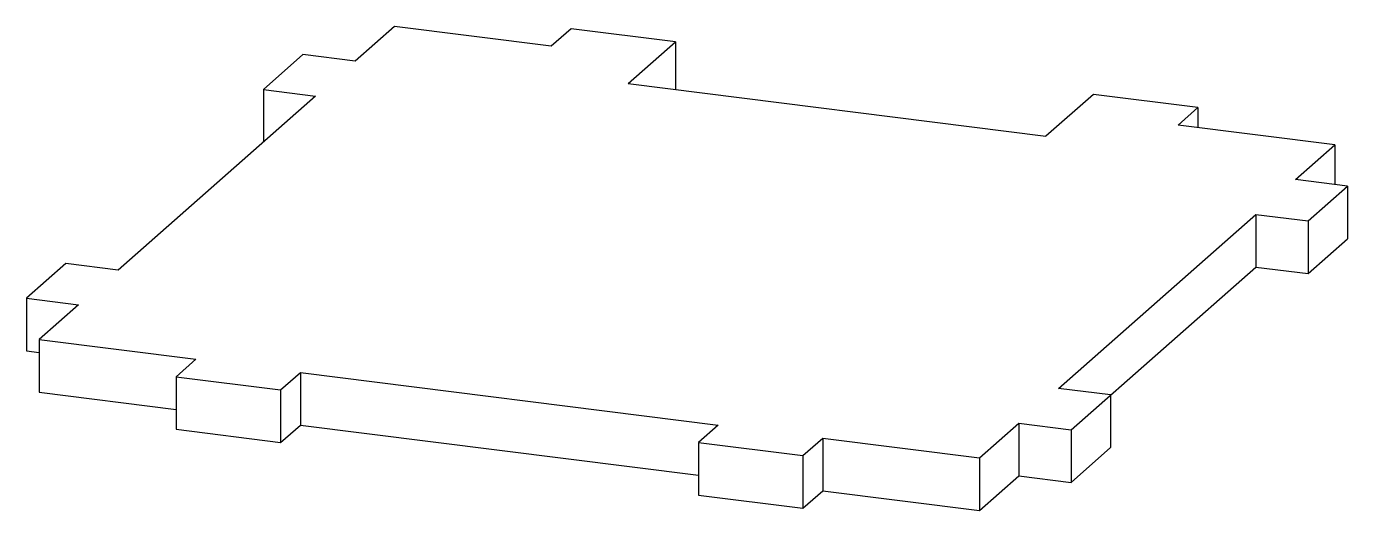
# Paper-space layout '_Dimetric' of a CAD drawing. Header units: centimetres. Extents: x -5.9 to 5.9, y -1.9 to 2.4.
import ezdxf

# ---------------------------------------------------------------- set-up
doc = ezdxf.new("R2010")
doc.units = ezdxf.units.CM

psp = doc.layouts.new('_Dimetric')

# ---------------------------------------------------------------- linework, layer by layer
at = {"color": 7, "linetype": 'Continuous', "lineweight": 25}
for p, q in [((-2.618, 2.405), (-2.972, 2.093)), ((-1.215, 2.228), (-2.618, 2.405)), ((-1.038, 2.384), (-1.215, 2.228)), ((-0.103, 2.266), (-1.038, 2.384)), ((-0.527, 1.892), (-0.103, 2.266)), ((-0.103, 2.266), (-0.103, 1.839)), ((-3.44, 2.152), (-3.793, 1.84)), ((-2.972, 2.093), (-3.44, 2.152)), ((-3.325, 1.781), (-5.093, 0.222)), ((-3.793, 1.84), (-3.325, 1.781)), ((-3.793, 1.84), (-3.793, 1.369)), ((-0.527, 1.892), (3.214, 1.421)), ((3.639, 1.795), (3.214, 1.421)), ((4.574, 1.677), (3.639, 1.795)), ((4.397, 1.521), (4.574, 1.677)), ((4.574, 1.677), (4.574, 1.499)), ((5.8, 1.344), (4.397, 1.521)), ((5.447, 1.032), (5.8, 1.344)), ((5.8, 1.344), (5.8, 0.988)), ((5.915, 0.973), (5.447, 1.032)), ((5.561, 0.662), (5.915, 0.973)), ((5.915, 0.973), (5.915, 0.502)), ((3.325, -0.838), (5.093, 0.721)), ((5.093, 0.721), (5.561, 0.662)), ((5.093, 0.721), (5.093, 0.249)), ((5.561, 0.662), (5.561, 0.19)), ((5.561, 0.19), (5.915, 0.502)), ((-5.561, 0.281), (-5.915, -0.031)), ((-5.093, 0.222), (-5.561, 0.281)), ((3.44, -1.209), (5.093, 0.249)), ((5.093, 0.249), (5.561, 0.19)), ((-5.915, -0.031), (-5.447, -0.09)), ((-5.915, -0.031), (-5.915, -0.502)), ((-5.447, -0.09), (-5.8, -0.401)), ((-5.8, -0.401), (-4.397, -0.578)), ((-5.8, -0.401), (-5.8, -0.873)), ((-5.915, -0.502), (-5.8, -0.516)), ((-4.397, -0.578), (-4.574, -0.734)), ((-3.639, -0.852), (-3.462, -0.696)), ((-3.462, -0.696), (0.28, -1.167)), ((-3.462, -0.696), (-3.462, -1.167)), ((-4.574, -0.734), (-3.639, -0.852)), ((-4.574, -0.734), (-4.574, -1.205)), ((-5.8, -0.873), (-4.574, -1.027)), ((-3.639, -0.852), (-3.639, -1.323)), ((3.793, -0.897), (3.325, -0.838)), ((3.793, -0.897), (3.793, -1.369)), ((-3.639, -1.323), (-3.462, -1.167)), ((-3.462, -1.167), (0.103, -1.617)), ((0.28, -1.167), (0.103, -1.323)), ((2.618, -1.462), (2.972, -1.15)), ((2.972, -1.15), (3.44, -1.209)), ((2.972, -1.15), (2.972, -1.622)), ((-4.574, -1.205), (-3.639, -1.323)), ((1.038, -1.441), (1.215, -1.285)), ((1.215, -1.285), (2.618, -1.462)), ((1.215, -1.285), (1.215, -1.757)), ((3.44, -1.209), (3.44, -1.681)), ((0.103, -1.323), (1.038, -1.441)), ((0.103, -1.323), (0.103, -1.795)), ((3.44, -1.681), (3.793, -1.369)), ((1.038, -1.441), (1.038, -1.913)), ((2.618, -1.462), (2.618, -1.933)), ((2.618, -1.933), (2.972, -1.622)), ((2.972, -1.622), (3.44, -1.681)), ((1.038, -1.913), (1.215, -1.757)), ((1.215, -1.757), (2.618, -1.933)), ((0.103, -1.795), (1.038, -1.913))]:
    psp.add_line(p, q, dxfattribs=at)

doc.saveas('drawing.dxf')
